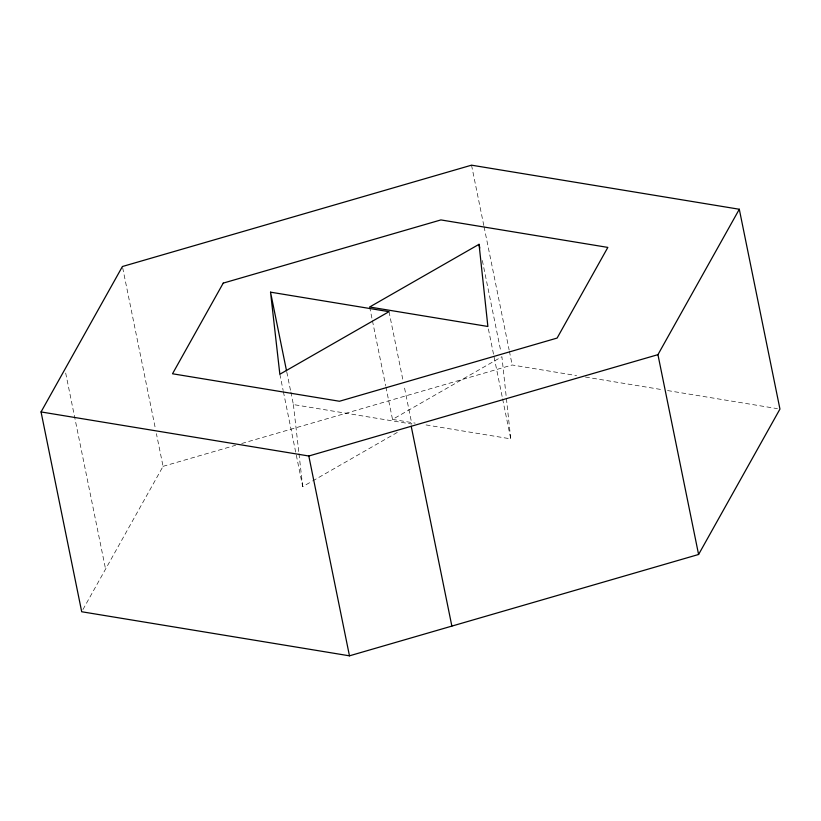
<?xml version="1.0" encoding="UTF-8"?>
<svg xmlns="http://www.w3.org/2000/svg" width="821" height="821" viewBox="0 0 821 821"><rect width="100%" height="100%" fill="white"/><g stroke="black" fill="none" stroke-linecap="round" stroke-linejoin="round"><path stroke-width="0.62" stroke-dasharray="4.11 3.08" d="M82.931 609.562L163.061 466.338L156.411 433.662M385.911 386.937L392.52 419.408L501.908 356.704L510.744 438.866L425.216 424.796M283.399 391.73L302.713 486.637L311.539 481.588M312.637 480.952L397.538 432.287M163.061 466.338L235.596 445.28M241.743 443.494L512.191 364.996L576.599 375.597M585.445 377.055L662.485 389.729M667.545 390.56L777.425 408.653M392.52 419.408L415.159 423.133M290.86 392.079L293.395 404.568L411.875 424.067L404.004 385.357M471.531 165.175L483.805 225.498M484.062 226.75L509.123 349.91M509.379 351.172L512.191 364.996M482.348 260.544L500.892 351.706M488.392 328.975L502.36 397.662M502.616 398.903L510.744 438.866M389.01 311.672L402.988 380.359M369.645 307.013L372.19 319.502M372.447 320.744L385.654 385.685M286.796 372.098L290.603 390.827M279.848 374.243L283.153 390.478M122.668 267.769L155.395 428.634M65.68 373.052L105.57 569.097M293.395 404.568L298.844 452.545M298.988 453.808L302.713 486.637"/><path stroke-width="1.23" d="M41.05 411.937L122.411 266.517L471.531 165.175L739.3 209.252L779.95 409.063L698.589 554.483L349.469 655.825L81.7 611.748L41.05 411.937L308.809 456.004L657.939 354.662L739.3 209.252M479.043 244.309L369.645 307.013L487.879 326.471L479.043 244.309L479.803 248.055M270.53 292.163L389.01 311.672L279.848 374.243L270.53 292.163L286.539 370.846M657.939 354.662L698.589 554.483M411.208 426.284L451.868 626.105M308.809 456.004L349.469 655.825M223.23 283.112L172.513 373.771L339.453 401.253L557.11 338.067L607.838 247.408L440.898 219.925L223.23 283.112"/></g></svg>
